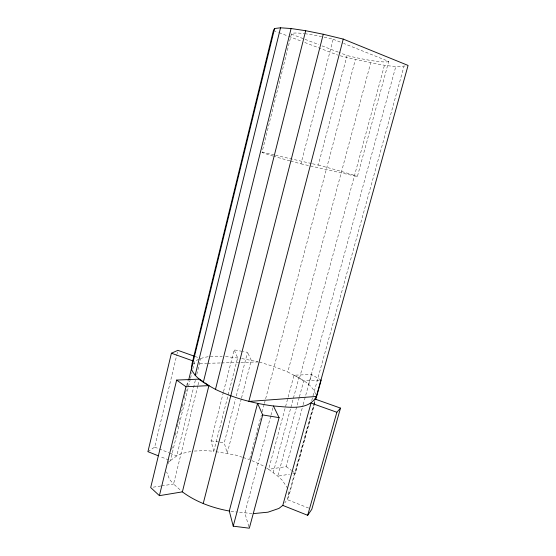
<?xml version="1.0" encoding="UTF-8"?>
<svg xmlns="http://www.w3.org/2000/svg" width="556" height="556" viewBox="0 0 556 556"><rect width="100%" height="100%" fill="white"/><g stroke="black" fill="none" stroke-linecap="round" stroke-linejoin="round"><path stroke-width="0.42" stroke-dasharray="2.78 2.08" d="M147.931 451.674L154.679 447.114L176.891 354.547M177.093 353.706L177.496 352.024M186.698 385.593L187.928 380.547M168.169 463.655L168.989 460.305M171.658 449.429L172.478 446.079M175.147 435.195L175.974 431.845M177.204 426.827L178.434 421.802M178.643 420.968L179.463 417.619M180.693 412.594L181.923 407.576M182.132 406.735L182.952 403.392M184.182 398.367L185.412 393.342M185.621 392.508L186.441 389.158M187.261 385.808L188.491 380.79M190.333 379.15L170.393 460.618L168.141 463.217M190.534 378.309L191.98 372.43M192.8 369.066L194.649 361.511C202.801 356.25 212.795 355.826 222.198 356.368M195.337 380.318L176.745 455.906L170.393 460.618L159.961 456.469M196.789 374.438L200.709 358.481M197.811 385.843L173.562 484.026L182.382 491.872M198.019 385.002L199.472 379.129M273.267 156.118A48.567 1.557 14.6 0 1 262.342 152.504L262.043 152.219L291.393 34.097L291.942 33.443A49.901 6.067 14.6 0 1 304.056 33.603M242.381 457.268L235.188 454.961L213.775 451.298L211.058 440.832L223.338 392.425M223.547 391.591L234.132 349.856L242.492 351.399M241.297 398.84L227.216 453.314L224.242 442.847L235.445 399.257M236.307 395.907L247.51 352.323L243.333 351.552M290.684 161.073A48.567 1.557 14.6 0 0 294.763 162.185L300.97 163.832L333.148 39.233L326.726 37.683A49.901 6.067 14.6 0 0 322.466 36.759M241.512 397.999L251.263 360.288L247.51 352.323M312.409 163.749L318.289 165.09L347.041 55.517L338.979 52.41M249.79 458.742L261.306 415.179M262.189 411.829L264.183 404.288M264.406 403.447L355.381 59.506C372.374 62.314 389.964 68.527 407.242 65.657M270.751 416.027L244.849 513.049L248.852 526.608M270.974 415.186L273.427 405.991M315.669 394.287C311.485 382.507 297.912 377.614 287.786 371.992L370.734 62.745M321.146 380.089L311.443 374.48L294.041 375.203L268.631 469.333L277.764 476.165L282.344 480.321L287.598 488.279M273.17 472.725L290.67 408.215M290.899 407.374L293.172 399M293.401 398.159L298.857 378.052M299.538 378.024L384.495 65.108M300.97 163.832L357.376 176.551L388.72 61.417L343.615 43.41M299.177 397.651L277.764 476.165L289.481 474.233M299.406 396.81L303.736 380.943L319.485 380.165M308.656 384.363L395.83 66.421M266.644 468.082L268.631 469.333L286.173 466.616L302.944 405.47M303.173 404.636L311.443 374.48M311.707 400.661L403.927 66.553M314.008 403.26L287.327 499.649L284.804 502.839M314.237 402.433L314.932 399.938M308.636 508.08L287.327 499.649L288.842 495.959L315.238 400.654M292.824 473.684L295.333 473.267L315.384 400.883M388.72 61.417L387.435 61.841A49.692 6.019 14.6 0 1 352.719 56.9L347.041 55.517M191.014 451.472L181.346 453.606L176.745 455.906L169.649 453.077M153.241 487.167L160.865 485.986M161.706 485.861L173.562 484.026L169.573 479.46L166.619 471.94M194.294 451.048L205.956 450.596L213.775 451.298L237.62 357.807L234.132 349.856M192.042 363.714L196.372 363.596M199.833 363.506L206.762 363.325M207.624 363.297L220.614 362.957M221.483 362.929L257.845 361.97M225.534 356.514L241.033 358.425M252.083 513.487L238.295 512.194M230.928 511.235L237.481 512.09M211.058 440.832L219.293 442.089M220.12 442.215L224.242 442.847M241.881 358.578L257.887 361.761M262.043 152.219L274.636 155.103M275.47 155.291L311.575 163.554M340.237 55.795L355.381 59.506M318.289 165.09L323.8 166.55A48.372 1.543 14.6 0 1 356.361 176.092L357.376 176.551M259.395 362.095L274.15 366.592L287.786 371.992M243.18 457.525L249.575 459.576M195.01 356.452L198.27 357.612M273.413 30.504L278.236 32.345M279.042 32.651L287.89 36.029M288.689 36.342L301.56 41.255M304.778 42.485L337.749 55.079M291.393 34.097L318.81 44.654M322.042 45.891L338.166 52.097M333.148 39.233L342.816 43.09M154.679 447.114L168.864 452.765M251.882 460.639L262.682 465.587L265.983 467.665M294.041 375.203L303.736 380.943M286.173 466.616L291.407 470.418M292.067 470.897L295.333 473.267M288.154 491.692L288.842 495.959M289.878 160.851A48.567 1.557 14.6 0 1 273.976 156.326M304.757 33.694A49.901 6.067 14.6 0 1 321.625 36.585"/><path stroke-width="0.83" d="M194.197 356.16L177.899 350.343L171.415 353.22L147.931 451.674L158.363 455.83M202.843 381.444L199.472 379.129L176.648 380.075L150.697 487.556L159.398 495.66L182.382 491.872C196.046 502.075 212.628 507.955 229.287 511.02L233.228 526.171L249.324 528.2L279.077 417.632L273.427 405.991C253.397 403.406 233.756 398.04 215.471 389.395C206.38 384.196 195.816 379.206 191.368 369.066L192.042 363.714L273.413 30.504L274.588 28.502L280.53 27.8L291.094 28.53L305.689 30.719L323.265 34.243L343.24 39.08L408.069 65.427L316.399 396.47C308.42 411.419 287.376 406.804 273.427 405.991M159.398 495.66L185.982 386.747L176.648 380.075M274.588 28.502L188.699 379.95M195.128 375.439L280.53 27.8M203.301 382.389L291.094 28.53M182.382 491.872L208.91 385.621L204.865 382.834M215.471 389.395L305.689 30.719M323.265 34.243L203.204 503.618M343.24 39.08L248.831 401.439L316.399 396.47M229.287 511.02L257.595 403.329L262.689 414.943L233.228 526.171M253.696 513.584L268.006 512.173L278.945 508.42L282.789 505.397L311.04 403.051L336.853 412.26L340.508 408.104L315.162 399.104M315.843 399.222L321.146 380.089M282.789 505.397L307.676 515.308L336.853 412.26M340.508 408.104L311.791 509.331L307.676 515.308M185.982 386.747L208.91 385.621M262.689 414.943L279.077 417.632M171.415 353.22L193.043 360.941"/></g></svg>
